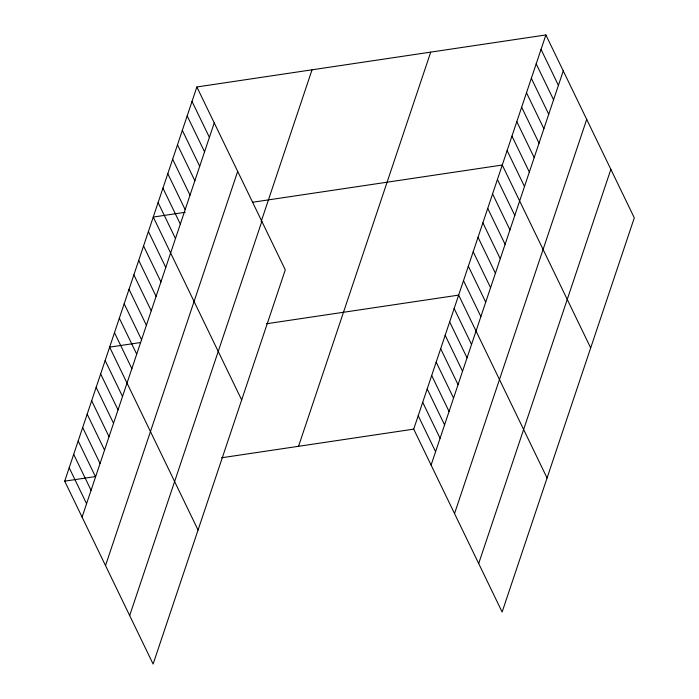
<?xml version="1.0" encoding="UTF-8"?>
<svg xmlns="http://www.w3.org/2000/svg" width="699" height="699" viewBox="0 0 699 699"><rect width="100%" height="100%" fill="white"/><g stroke="black" fill="none" stroke-linecap="round" stroke-linejoin="round"><path stroke-width="1.05" d="M196.873 86.973L285.288 269.866L153.116 664.05L64.701 481.157L196.873 86.973L545.884 34.95L634.299 217.843L502.127 612.027L413.712 429.134L545.884 34.95M82.08 517.103L214.243 122.919M105.523 565.596L237.686 171.412M261.164 221.566L312.042 69.804M129.673 615.557L261.845 221.373M298.543 446.303L430.715 52.119M431.091 465.08L563.263 70.896M454.533 513.573L586.706 119.389M478.684 563.534L610.856 169.35M185.244 212.286L153.256 217.057L241.671 399.95M252.435 202.273L502.266 165.034L590.681 347.919M140.569 342.527L109.638 347.141L198.053 530.025M266.45 323.759L458.658 295.109L547.064 478.002M64.701 481.157L95.623 476.552M221.513 457.784L413.712 429.134M541.043 49.402L558.414 85.348M536.194 63.854L553.573 99.8M531.345 78.314L548.724 114.252M526.504 92.766L543.874 128.703M521.655 107.218L539.034 143.164M516.806 121.67L534.185 157.616M511.965 136.122L529.335 172.068M507.116 150.573L524.495 186.519M497.426 179.486L514.796 215.423M492.577 193.938L509.955 229.884M487.727 208.389L505.106 244.335M482.887 222.841L500.257 258.787M478.037 237.293L495.416 273.239M473.188 251.754L490.567 287.691M468.347 266.205L485.718 302.151M463.498 280.657L480.877 316.603M454.158 308.512L471.537 344.458M449.667 321.916L467.046 357.862M445.176 335.319L462.546 371.256M440.676 348.722L458.055 384.66M436.185 362.126L453.564 398.063M431.694 375.52L449.064 411.466M427.194 388.924L444.573 424.87M422.703 402.327L440.082 438.273M418.212 415.73L435.582 451.676M192.024 101.434L209.403 137.371M187.175 115.885L204.554 151.823M182.334 130.337L199.704 166.283M177.485 144.789L194.864 180.735M172.644 159.241L190.014 195.187M167.795 173.693L185.165 209.639M162.946 188.153L180.325 224.091M158.105 202.605L175.475 238.542M148.406 231.509L165.785 267.455M143.566 245.961L160.936 281.907M138.717 260.412L156.095 296.359M133.867 274.873L151.246 310.81M129.027 289.325L146.397 325.271M124.177 303.777L141.556 339.723M119.328 318.228L136.707 354.175M114.487 332.68L131.858 368.626M105.147 360.535L122.517 396.482M100.647 373.939L118.026 409.885M96.156 387.342L113.535 423.288M91.665 400.745L109.035 436.692M87.174 414.149L104.544 450.095M82.674 427.552L100.053 463.489M78.183 440.955L95.562 476.893M73.692 454.35L91.062 490.296M69.192 467.753L86.571 503.699"/></g></svg>
